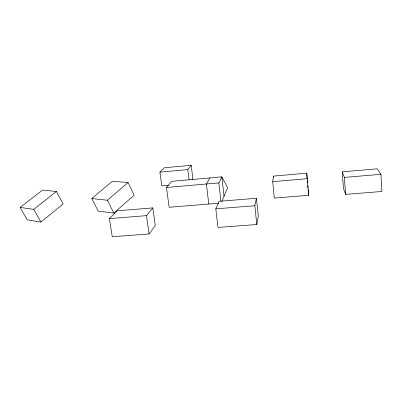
<?xml version="1.0" encoding="UTF-8"?>
<svg xmlns="http://www.w3.org/2000/svg" width="402" height="402" viewBox="0 0 402 402"><rect width="100%" height="100%" fill="white"/><g stroke="black" fill="none" stroke-linecap="round" stroke-linejoin="round"><path stroke-width="0.6" d="M272.732 181.669L273.435 176.106L306.721 173.187L308.751 195.277L274.3 198.091L272.732 181.669L307.374 178.684M256.772 224.532L258.29 216.271L256.461 198.261L219.135 201.322L215.804 208.854L217.969 227.431L256.772 224.532L254.848 205.729L256.461 198.261M221.854 201.327L227.648 187.704L221.854 176.87L171.644 181.327L166.488 187.473L169.121 207.271L218.658 203.236M220.919 201.206L218.824 182.915L221.854 176.87L224.035 196.191M209.939 177.93L206.402 183.995L208.779 204.04M191.86 180.116L192.854 178.699L191.206 165.292L164.207 167.795L159.931 172.141L161.775 185.86L168.559 185.267M149.077 233.969L155.262 225.472L152.825 207.899L117.324 210.799L109.439 218.593L112.238 236.708L149.077 233.969L146.489 215.648L152.825 207.899M189.086 179.815L187.814 169.589L191.206 165.292M113.846 213.1L134.122 195.196L128.117 182.503L112.369 181.317L91.787 198.553L98.194 211.1L113.846 213.1L107.44 200.236L91.787 198.553M107.44 200.236L128.117 182.503M40.929 222.05L63.134 203.995L56.391 191.458L42.547 190.056L20.1 207.442L27.246 219.834L40.929 222.05L33.743 209.357L20.1 207.442M33.743 209.357L56.391 191.458M159.931 172.141L187.814 169.589M342.248 171.855L377.252 168.805L380.915 174.297L381.9 191.473L345.594 194.412L343.403 188.196L342.248 171.855L344.403 177.423L345.594 194.412M166.488 187.473L218.824 182.915M344.403 177.423L380.915 174.297M215.804 208.854L254.848 205.729M109.439 218.593L146.489 215.648M308.123 189.774L308.751 195.277M273.435 176.106L273.551 177.322M306.721 173.187L307.183 178.719M307.334 180.563L307.54 183.021M307.746 185.478L307.947 187.935"/></g></svg>
